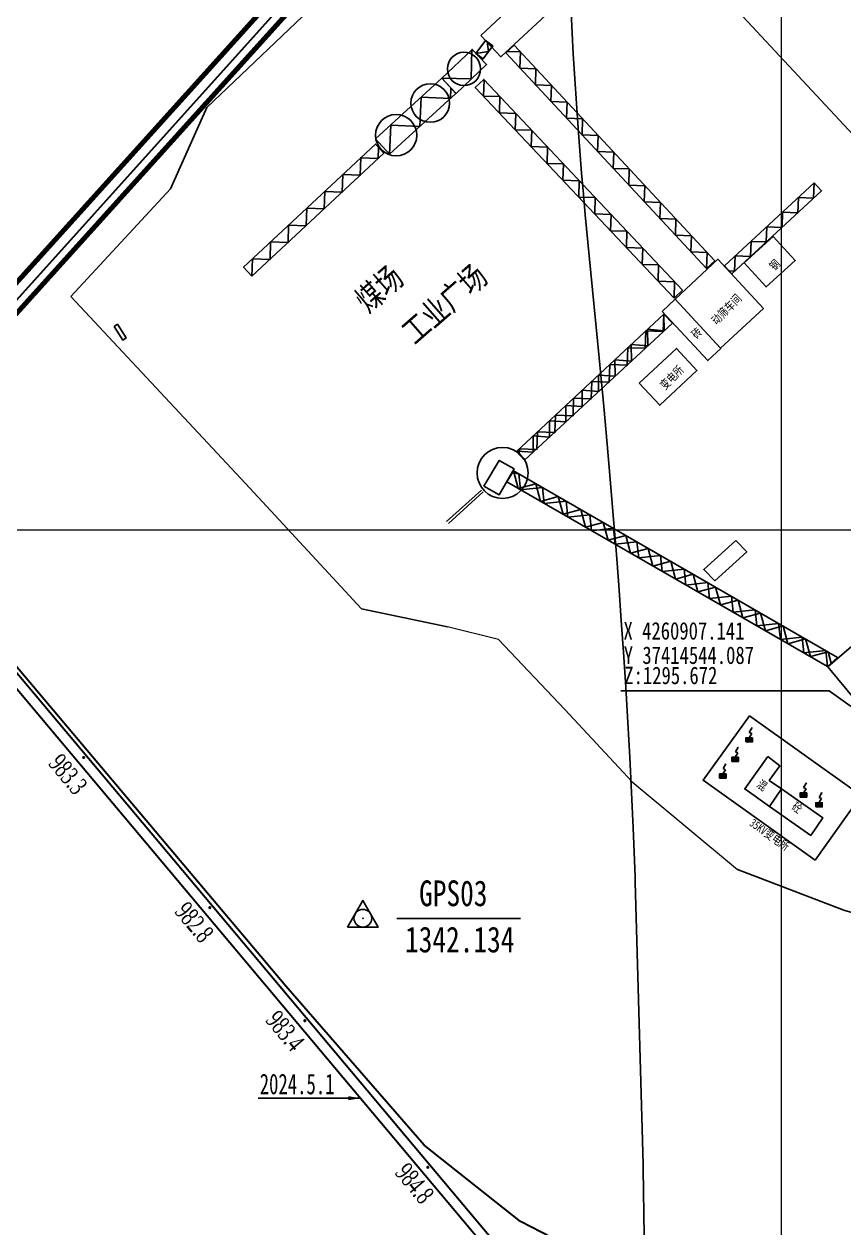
# Model space of a CAD drawing. Header units: millimetres. Extents: x 37412591 to 74834139, y 4258245 to 8527567.
# Drawn here: x 37414133 to 37414530, y 4260661 to 4261245 of the extents above; entities that cross this region are included whole.
import ezdxf
from ezdxf.enums import TextEntityAlignment as Align

# ---------------------------------------------------------------- set-up
doc = ezdxf.new("R2010")
doc.units = ezdxf.units.MM
doc.linetypes.add('小虚线', pattern=[3.5, 2, -1.5])
for name, color, linetype in [('0测量点名称', 7, 'Continuous'), ('6号煤底板等高线', 7, 'Continuous'), ('DLDW', 11, 'Continuous'), ('GXYZ', 2, 'Continuous'), ('JMD', 6, 'Continuous'), ('KZD', 1, 'Continuous'), ('ZDH', 1, 'Continuous'), ('保护煤柱', 4, 'FENCELINE1'), ('钻孔', 7, 'Continuous')]:
    doc.layers.add(name, color=color, linetype=linetype)
doc.layers.add('ASSIST', color=7, linetype='Continuous', plot=False)
doc.layers.add('保安煤柱线', color=1, linetype='线圈线（保安煤柱线） ----0-----0----0-----0----0-----0--', lineweight=30)
doc.styles.get("Standard").update_dxf_attribs({"font": 'simfang.ttf', "width": 0.6667})
doc.styles.add('标准', font='SimSun.ttf', dxfattribs={"width": 0.667})
doc.linetypes.add('447', pattern='A,8,-1,[148,AAA.SHX,S=1,R=0,X=0,Y=0],-1', length=10)
doc.linetypes.add('5251', pattern='A,9,[170,AAA.SHX,S=1.6,R=-45,X=0,Y=0],1', length=10)
doc.linetypes.add('5252', pattern='A,1,[171,AAA.SHX,S=1.6,R=45,X=0,Y=0],9', length=10)
doc.linetypes.add('FENCELINE1', pattern='A,6.35,-2.54,[133,ltypeshp.shx,S=2.54,R=0,X=-2.54,Y=0],-2.54,25.4', length=36.83)
doc.linetypes.add('线圈线（保安煤柱线） ----0-----0----0-----0----0-----0--', pattern='A,14.5,-2,[133,ltypeshp.shx,S=0.5,R=0,X=0,Y=0],-3,25.4', length=44.9)
doc.dimstyles.new('ISO-25', dxfattribs={"dimtxt": 2.5, "dimasz": 2.5, "dimexe": 1.25, "dimexo": 0.625, "dimtad": 1, "dimtxsty": 'Standard', "dimcen": 2.5, "dimadec": 0, "dimazin": 0, "dimtfac": 1, "dimtmove": 0, "dimatfit": 3, "dimfxl": 1, "dimarcsym": 0})

# ---------------------------------------------------------------- blocks, each defined once
blk = doc.blocks.new('gc168')
blk.add_lwpolyline([(-1.5, -0.86), (1.5, -0.86), (0, 1.73)], close=True)
blk.add_circle((0, 0), 0.861)
blk.add_point((0, 0))
blk = doc.blocks.new('gc129')
at = {"linetype": 'Continuous'}
blk.add_hatch(color=256, dxfattribs=at).paths.add_polyline_path([(-0.8, 0), (0.8, 0), (0.8, 1), (-0.8, 1)])
for p, q in [((0.05, 2.29), (0.73, 3.47)), ((0, 1), (0.64, 2.04)), ((0.05, 2.29), (0.64, 2.04))]:
    blk.add_line(p, q)
blk.add_lwpolyline([(0.8, 3.6, 0, 0.5, 0), (0.58, 3.19, 0.5, 0.5, 0)], format="xyseb")
blk.add_lwpolyline([(-0.8, 0), (0.8, 0), (0.8, 1), (-0.8, 1), (-0.8, 0)], close=True)

msp = doc.modelspace()

# ---------------------------------------------------------------- hatches: boundary and pattern name
at = {"linetype": '447', "ltscale": 0.5}
h = msp.add_hatch(color=0, dxfattribs=at)
h.dxf.hatch_style = 1
h.paths.add_polyline_path([(37414161.23, 4260889.66, 1), (37414162.03, 4260889.66, 1)])
h = msp.add_hatch(color=0, dxfattribs=at)
h.dxf.hatch_style = 1
h.paths.add_polyline_path([(37414222.41, 4260816.8, 1), (37414223.21, 4260816.8, 1)])
h = msp.add_hatch(color=0, dxfattribs=at)
h.dxf.hatch_style = 1
h.paths.add_polyline_path([(37414268.46, 4260761.95, 1), (37414269.26, 4260761.95, 1)])
h = msp.add_hatch(color=0, dxfattribs=at)
h.dxf.hatch_style = 1
h.paths.add_polyline_path([(37414328.15, 4260690.86, 1), (37414328.95, 4260690.86, 1)])

# ---------------------------------------------------------------- linework, layer by layer
at = {"linetype": 'ByBlock', "lineweight": 20}
msp.add_line((37414500, 4258300.88, 4910.12), (37414500, 4263462.94, 4910.12), dxfattribs=at)
at = {"color": 13, "ltscale": 0.001}
for p, q in [((37414318.38, 4261297.56, 6205.79), (37414221.4, 4261205.01, 6205.79)), ((37414615.43, 4261104.95, 6205.79), (37414436.26, 4261297.59, 6205.79)), ((37414221.4, 4261205.01, 6205.79), (37414203.7, 4261165.47, 6205.79)), ((37414203.7, 4261165.47, 6205.79), (37414155.42, 4261113.35, 6205.79)), ((37414155.42, 4261113.35, 6205.79), (37414240.08, 4261022.51, 6205.79)), ((37414254.3, 4261007.25, 6205.79), (37414296.33, 4260961.83, 6205.79)), ((37414296.33, 4260961.83, 6205.79), (37414338.1, 4260953.03, 6205.79)), ((37414362.85, 4260946.97, 6205.79), (37414395.04, 4260912.96, 6205.79)), ((37414395.04, 4260912.96, 6205.79), (37414427.57, 4260877.83, 6205.79)), ((37414478.77, 4260835.37, 6205.79), (37414530.24, 4260815.63, 6205.79)), ((37414530.24, 4260815.63, 6205.79), (37414654.42, 4260779.65, 6205.79))]:
    msp.add_line(p, q, dxfattribs=at)
at = {"color": 0, "lineweight": 30, "ltscale": 5}
for p, q in [((37413952.34, 4261141.33), (37414459.22, 4260537.62)), ((37413954.36, 4261131.15), (37415014.9, 4259868.01))]:
    msp.add_line(p, q, dxfattribs=at)
at = {"color": 13, "linetype": 'Continuous', "lineweight": 18}
for p, q in [((37414240.08, 4261022.51, 6205.79), (37414254.3, 4261007.25, 6205.79)), ((37414362.85, 4260946.97, 6205.79), (37414338.1, 4260953.03, 6205.79)), ((37414427.57, 4260877.83, 6205.79), (37414478.77, 4260835.37, 6205.79))]:
    msp.add_line(p, q, dxfattribs=at)
at = {"color": 0, "linetype": 'ByBlock', "lineweight": 20}
msp.add_line((37416981.26, 4261000, 4910.12), (37412646.51, 4261000, 4910.12), dxfattribs=at)
at = {"color": 1, "lineweight": 100, "ltscale": 10, "elevation": 1295.67}
msp.add_lwpolyline([(37413633.92, 4261260.19), (37413509.14, 4261408.06), (37414990.14, 4262673.74), (37415123.6, 4262517.44), (37414883.13, 4262194.51), (37414963.55, 4262099.32), (37414980.5, 4261829.13), (37414834.97, 4261709.37), (37414754.59, 4261757.6), (37414557.63, 4261595.53), (37414091.19, 4261078.21), (37413948.29, 4261167.05), (37413786.59, 4261178.42), (37413633.92, 4261260.19)], dxfattribs=at)
at = {"linetype": 'Continuous', "elevation": 3568.18, "flags": 128}
msp.add_lwpolyline([(37414522.39, 4260933.78), (37414527.27, 4260938.22)], dxfattribs=at)
at = {"linetype": 'Continuous', "lineweight": -3, "elevation": 4910.12, "flags": 128}
msp.add_lwpolyline([(37414422.13, 4260921.96), (37414523.19, 4260921.96), (37414523.19, 4260921.96)], dxfattribs=at)
at = {"color": 0, "lineweight": -3, "ltscale": 2, "elevation": 4910.12, "flags": 128}
msp.add_lwpolyline([(37414544.08, 4260907.14), (37414523.19, 4260921.96)], dxfattribs=at)
at = {"color": 3, "lineweight": 100, "ltscale": 10}
msp.add_polyline3d([(37413501.52, 4261401.53, 0), (37413627.52, 4261252.28, 1276.58), (37413783.75, 4261168.59, 1276.58), (37413945.12, 4261157.25, 1276.58), (37414093.01, 4261065.3, 20.79), (37414564.56, 4261588.28, -1731.01), (37414755.49, 4261745.4, 0), (37414835.87, 4261697.17, 0), (37414990.8, 4261824.65, 0), (37414973.33, 4262103.25, 0)], dxfattribs=at)
at = {"color": 0, "linetype": '447', "ltscale": 0.5}
for centre in [(37414161.63, 4260889.66), (37414222.81, 4260816.8), (37414268.86, 4260761.95), (37414328.55, 4260690.86)]:
    msp.add_circle(centre, 0.398, dxfattribs=at)
at = {"color": 30, "linetype": 'ByBlock', "lineweight": -3, "ltscale": 0.005}
for p in [(37414161.63, 4260889.66), (37414161.63, 4260889.66), (37414161.63, 4260889.66), (37414222.81, 4260816.8), (37414222.81, 4260816.8), (37414222.81, 4260816.8), (37414268.86, 4260761.95), (37414268.86, 4260761.95), (37414268.86, 4260761.95), (37414328.55, 4260690.86), (37414328.55, 4260690.86), (37414328.55, 4260690.86)]:
    msp.add_point(p, dxfattribs=at)
at = {"color": 2, "linetype": 'ByBlock', "lineweight": -3, "ltscale": 0.005}
for p in [(37414161.63, 4260889.66), (37414222.81, 4260816.8), (37414268.86, 4260761.95), (37414328.55, 4260690.86)]:
    msp.add_point(p, dxfattribs=at)
at = {"color": 0, "ltscale": 5}
for p in [(37414161.63, 4260889.66), (37414161.63, 4260889.66, -3), (37414222.81, 4260816.8), (37414222.81, 4260816.8, -3), (37414268.86, 4260761.95), (37414268.86, 4260761.95, -3), (37414328.55, 4260690.86), (37414328.55, 4260690.86, -3)]:
    msp.add_point(p, dxfattribs=at)
at = {"color": 1}
for p in [(37414161.63, 4260889.66), (37414222.81, 4260816.8), (37414268.86, 4260761.95), (37414328.55, 4260690.86)]:
    msp.add_point(p, dxfattribs=at)
at = {"layer": '6号煤底板等高线', "elevation": 3681.95}
msp.add_lwpolyline([(37414433.51, 4260657.67), (37414432.95, 4260690.01), (37414432.91, 4260692.45), (37414429.15, 4260829.26), (37414429.06, 4260831.7), (37414428.07, 4260855.47), (37414427.28, 4260872.63), (37414426.41, 4260889.79), (37414425.48, 4260906.69), (37414424.47, 4260923.85), (37414423.39, 4260940.77), (37414422.34, 4260956.19), (37414421.1, 4260973.3), (37414419.81, 4260990.2), (37414418.45, 4261007.14), (37414416.97, 4261024.74), (37414415.49, 4261041.73), (37414413.83, 4261060.02), (37414411.59, 4261083.63), (37414406.69, 4261133.06), (37414404.83, 4261152.91), (37414403.95, 4261162.95), (37414403.11, 4261173.1), (37414401.43, 4261194.99), (37414400.57, 4261206.98), (37414399.77, 4261218.97), (37414399.04, 4261230.97), (37414398.48, 4261241.05), (37414397.98, 4261251.35)], dxfattribs=at)
at = {"layer": 'ASSIST', "linetype": 'Continuous', "elevation": 3568.18, "flags": 128}
for points in [[(37414351.85, 4261231.27), (37414356.48, 4261237.55), (37414360.01, 4261234.95), (37414355.38, 4261228.67)], [(37414463.65, 4261126.82), (37414366.32, 4261231.44), (37414370.37, 4261235.21), (37414467.7, 4261130.59)], [(37414335.35, 4261219.15), (37414350.03, 4261233.18), (37414356.99, 4261225.89), (37414342.31, 4261211.86)], [(37414309.95, 4261182.35), (37414342.1, 4261211.78), (37414335.35, 4261219.15), (37414303.2, 4261189.72)], [(37414447.94, 4261112.52), (37414351.54, 4261214.76), (37414355.62, 4261218.6), (37414452.02, 4261116.37)], [(37414243.23, 4261123.15), (37414307.25, 4261182.9), (37414303.16, 4261187.27), (37414239.14, 4261127.52)], [(37414515.9, 4261168.42), (37414472.46, 4261128.21), (37414476.01, 4261124.38), (37414519.45, 4261164.59)], [(37414443, 4261104.78), (37414371.54, 4261038.09), (37414375.42, 4261033.86), (37414447.11, 4261100.42)]]:
    msp.add_lwpolyline(points, close=True, dxfattribs=at)
msp.add_lwpolyline([(37414522.39, 4260933.78), (37414366.86, 4261023.32), (37414370, 4261028.77), (37414527.28, 4260938.23), (37414527.27, 4260938.22)], dxfattribs=at)
at = {"layer": 'DLDW', "linetype": 'Continuous', "elevation": 3568.18, "flags": 128}
for points in [[(37414354.15, 4261239.87), (37414380.6, 4261264.62), (37414390.31, 4261254.02), (37414363.98, 4261229.65)], [(37414176.35, 4261098.82), (37414180.53, 4261092.16), (37414182.13, 4261093.18), (37414177.97, 4261099.83)], [(37414355.71, 4261021.31), (37414363.08, 4261017.08), (37414370.34, 4261029.66), (37414363.13, 4261033.76)]]:
    msp.add_lwpolyline(points, close=True, dxfattribs=at)
for points in [[(37414351.85, 4261231.27), (37414356.48, 4261237.55)], [(37414351.85, 4261231.27), (37414356.48, 4261237.55)], [(37414351.85, 4261231.27), (37414357.99, 4261232.2), (37414357.27, 4261236.97)], [(37414351.85, 4261231.27), (37414357.99, 4261232.2), (37414357.27, 4261236.97)], [(37414360.01, 4261234.95), (37414355.38, 4261228.67)], [(37414360.01, 4261234.95), (37414355.38, 4261228.67)], [(37414370.37, 4261235.21), (37414467.7, 4261130.59)], [(37414370.37, 4261235.21), (37414467.7, 4261130.59)], [(37414335.35, 4261219.15), (37414350.03, 4261233.18)], [(37414335.35, 4261219.15), (37414350.03, 4261233.18)], [(37414335.35, 4261219.15), (37414349.6, 4261218.83), (37414349.93, 4261233.09), (37414350.12, 4261233.08)], [(37414335.35, 4261219.15), (37414349.6, 4261218.83), (37414349.93, 4261233.09), (37414350.12, 4261233.08)], [(37414463.65, 4261126.82), (37414366.32, 4261231.44)], [(37414463.65, 4261126.82), (37414366.32, 4261231.44)], [(37414463.65, 4261126.82), (37414463.93, 4261134.65), (37414456.11, 4261134.93), (37414456.39, 4261142.75), (37414448.56, 4261143.04), (37414448.85, 4261150.86), (37414441.02, 4261151.14), (37414441.31, 4261158.97), (37414433.48, 4261159.25), (37414433.76, 4261167.07), (37414425.94, 4261167.35), (37414426.22, 4261175.18), (37414418.4, 4261175.46), (37414418.68, 4261183.28), (37414410.86, 4261183.57), (37414411.14, 4261191.39), (37414403.32, 4261191.67), (37414403.6, 4261199.5), (37414395.77, 4261199.78), (37414396.06, 4261207.6), (37414388.23, 4261207.89), (37414388.52, 4261215.71), (37414380.69, 4261215.99), (37414380.97, 4261223.82), (37414373.15, 4261224.1), (37414373.43, 4261231.92), (37414367.08, 4261232.15)], [(37414463.65, 4261126.82), (37414463.93, 4261134.65), (37414456.11, 4261134.93), (37414456.39, 4261142.75), (37414448.56, 4261143.04), (37414448.85, 4261150.86), (37414441.02, 4261151.14), (37414441.31, 4261158.97), (37414433.48, 4261159.25), (37414433.76, 4261167.07), (37414425.94, 4261167.35), (37414426.22, 4261175.18), (37414418.4, 4261175.46), (37414418.68, 4261183.28), (37414410.86, 4261183.57), (37414411.14, 4261191.39), (37414403.32, 4261191.67), (37414403.6, 4261199.5), (37414395.77, 4261199.78), (37414396.06, 4261207.6), (37414388.23, 4261207.89), (37414388.52, 4261215.71), (37414380.69, 4261215.99), (37414380.97, 4261223.82), (37414373.15, 4261224.1), (37414373.43, 4261231.92), (37414367.08, 4261232.15)], [(37414356.99, 4261225.89), (37414342.31, 4261211.86)], [(37414356.99, 4261225.89), (37414342.31, 4261211.86)], [(37414335.35, 4261219.15), (37414303.2, 4261189.72)], [(37414335.35, 4261219.15), (37414303.2, 4261189.72)], [(37414447.94, 4261112.52), (37414448.17, 4261120.45), (37414440.24, 4261120.69), (37414440.47, 4261128.62), (37414432.54, 4261128.85), (37414432.77, 4261136.78), (37414424.84, 4261137.02), (37414425.07, 4261144.95), (37414417.14, 4261145.18), (37414417.38, 4261153.11), (37414409.45, 4261153.34), (37414409.68, 4261161.28), (37414401.75, 4261161.51), (37414401.98, 4261169.44), (37414394.05, 4261169.67), (37414394.28, 4261177.6), (37414386.35, 4261177.84), (37414386.58, 4261185.77), (37414378.65, 4261186), (37414378.89, 4261193.93), (37414370.95, 4261194.17), (37414371.19, 4261202.1), (37414363.26, 4261202.33), (37414363.49, 4261210.26), (37414355.56, 4261210.49), (37414355.79, 4261218.43), (37414355.44, 4261218.44)], [(37414447.94, 4261112.52), (37414448.17, 4261120.45), (37414440.24, 4261120.69), (37414440.47, 4261128.62), (37414432.54, 4261128.85), (37414432.77, 4261136.78), (37414424.84, 4261137.02), (37414425.07, 4261144.95), (37414417.14, 4261145.18), (37414417.38, 4261153.11), (37414409.45, 4261153.34), (37414409.68, 4261161.28), (37414401.75, 4261161.51), (37414401.98, 4261169.44), (37414394.05, 4261169.67), (37414394.28, 4261177.6), (37414386.35, 4261177.84), (37414386.58, 4261185.77), (37414378.65, 4261186), (37414378.89, 4261193.93), (37414370.95, 4261194.17), (37414371.19, 4261202.1), (37414363.26, 4261202.33), (37414363.49, 4261210.26), (37414355.56, 4261210.49), (37414355.79, 4261218.43), (37414355.44, 4261218.44)], [(37414355.62, 4261218.6), (37414452.02, 4261116.37)], [(37414355.62, 4261218.6), (37414452.02, 4261116.37)], [(37414309.95, 4261182.35), (37414310.58, 4261196.48), (37414324.7, 4261195.85), (37414325.33, 4261209.98), (37414339.45, 4261209.36), (37414339.68, 4261214.42)], [(37414309.95, 4261182.35), (37414310.58, 4261196.48), (37414324.7, 4261195.85), (37414325.33, 4261209.98), (37414339.45, 4261209.36), (37414339.68, 4261214.42)], [(37414309.95, 4261182.35), (37414342.1, 4261211.78)], [(37414309.95, 4261182.35), (37414342.1, 4261211.78)], [(37414447.94, 4261112.52), (37414351.54, 4261214.76)], [(37414447.94, 4261112.52), (37414351.54, 4261214.76)], [(37414303.16, 4261187.27), (37414239.14, 4261127.52)], [(37414303.16, 4261187.27), (37414239.14, 4261127.52)], [(37414243.23, 4261123.15), (37414243.52, 4261131.61), (37414251.98, 4261131.31), (37414252.27, 4261139.77), (37414260.73, 4261139.48), (37414261.02, 4261147.94), (37414269.48, 4261147.65), (37414269.77, 4261156.1), (37414278.23, 4261155.81), (37414278.52, 4261164.27), (37414286.98, 4261163.98), (37414287.27, 4261172.44), (37414295.73, 4261172.15), (37414296.02, 4261180.6), (37414304.48, 4261180.31), (37414304.66, 4261185.67)], [(37414243.23, 4261123.15), (37414243.52, 4261131.61), (37414251.98, 4261131.31), (37414252.27, 4261139.77), (37414260.73, 4261139.48), (37414261.02, 4261147.94), (37414269.48, 4261147.65), (37414269.77, 4261156.1), (37414278.23, 4261155.81), (37414278.52, 4261164.27), (37414286.98, 4261163.98), (37414287.27, 4261172.44), (37414295.73, 4261172.15), (37414296.02, 4261180.6), (37414304.48, 4261180.31), (37414304.66, 4261185.67)], [(37414243.23, 4261123.15), (37414307.25, 4261182.9)], [(37414243.23, 4261123.15), (37414307.25, 4261182.9)], [(37414515.9, 4261168.42), (37414472.46, 4261128.21)], [(37414515.9, 4261168.42), (37414472.46, 4261128.21)], [(37414515.9, 4261168.42), (37414515.62, 4261161.05), (37414508.24, 4261161.33), (37414507.96, 4261153.95), (37414500.58, 4261154.24), (37414500.29, 4261146.86), (37414492.92, 4261147.15), (37414492.63, 4261139.77), (37414485.26, 4261140.06), (37414484.97, 4261132.68), (37414477.6, 4261132.96), (37414477.31, 4261125.59), (37414474.8, 4261125.68)], [(37414515.9, 4261168.42), (37414515.62, 4261161.05), (37414508.24, 4261161.33), (37414507.96, 4261153.95), (37414500.58, 4261154.24), (37414500.29, 4261146.86), (37414492.92, 4261147.15), (37414492.63, 4261139.77), (37414485.26, 4261140.06), (37414484.97, 4261132.68), (37414477.6, 4261132.96), (37414477.31, 4261125.59), (37414474.8, 4261125.68)], [(37414476.01, 4261124.38), (37414519.45, 4261164.59)], [(37414476.01, 4261124.38), (37414519.45, 4261164.59)], [(37414443, 4261104.78), (37414371.54, 4261038.09)], [(37414443, 4261104.78), (37414371.54, 4261038.09)], [(37414443, 4261104.78), (37414443.12, 4261096.72), (37414435.08, 4261097.39), (37414435.18, 4261089.35), (37414427.17, 4261090), (37414427.24, 4261081.98), (37414419.25, 4261082.61), (37414419.31, 4261074.61), (37414411.33, 4261075.22), (37414411.37, 4261067.24), (37414403.41, 4261067.83), (37414403.43, 4261059.87), (37414395.49, 4261060.44), (37414395.5, 4261052.5), (37414387.57, 4261053.05), (37414387.56, 4261045.13), (37414379.66, 4261045.66), (37414379.62, 4261037.8), (37414371.74, 4261038.27), (37414371.72, 4261037.89)], [(37414443, 4261104.78), (37414442.73, 4261096.33), (37414434.25, 4261096.61), (37414433.97, 4261088.16), (37414425.49, 4261088.44), (37414425.22, 4261079.99), (37414416.73, 4261080.27), (37414416.46, 4261071.82), (37414407.98, 4261072.1), (37414407.71, 4261063.65), (37414399.22, 4261063.93), (37414398.95, 4261055.48), (37414390.47, 4261055.75), (37414390.19, 4261047.31), (37414381.71, 4261047.58), (37414381.44, 4261039.14), (37414372.96, 4261039.41), (37414372.85, 4261036.66)], [(37414375.42, 4261033.86), (37414447.11, 4261100.42)], [(37414375.42, 4261033.86), (37414447.11, 4261100.42)], [(37414522.39, 4260933.78), (37414521.55, 4260941.52), (37414510.94, 4260940.38), (37414510.1, 4260948.11), (37414499.49, 4260946.97), (37414498.65, 4260954.71), (37414488.04, 4260953.56), (37414487.2, 4260961.3), (37414476.59, 4260960.15), (37414475.75, 4260967.89), (37414465.14, 4260966.74), (37414464.3, 4260974.48), (37414453.69, 4260973.33), (37414452.85, 4260981.07), (37414442.24, 4260979.93), (37414441.4, 4260987.66), (37414430.79, 4260986.52), (37414429.95, 4260994.26), (37414419.34, 4260993.11), (37414418.5, 4261000.85), (37414407.89, 4260999.7), (37414407.05, 4261007.44), (37414396.44, 4261006.29), (37414395.6, 4261014.03), (37414384.99, 4261012.88), (37414384.15, 4261020.62), (37414373.54, 4261019.48), (37414372.7, 4261027.21), (37414369.45, 4261027.82)], [(37414370, 4261028.77), (37414527.28, 4260938.23)], [(37414370, 4261028.77), (37414372.31, 4261020.18), (37414380.9, 4261022.5), (37414383.21, 4261013.91), (37414391.8, 4261016.22), (37414394.11, 4261007.63), (37414402.7, 4261009.94), (37414405.01, 4261001.36), (37414413.6, 4261003.67), (37414415.92, 4260995.08), (37414424.5, 4260997.39), (37414426.82, 4260988.8), (37414435.41, 4260991.12), (37414437.72, 4260982.53), (37414446.31, 4260984.84), (37414448.62, 4260976.25), (37414457.21, 4260978.56), (37414459.52, 4260969.98), (37414468.11, 4260972.29), (37414470.42, 4260963.7), (37414479.01, 4260966.01), (37414481.32, 4260957.42), (37414489.91, 4260959.74), (37414492.22, 4260951.15), (37414500.81, 4260953.46), (37414503.13, 4260944.87), (37414511.71, 4260947.19), (37414514.03, 4260938.6), (37414522.61, 4260940.91), (37414524.11, 4260935.35)], [(37414370, 4261028.77), (37414527.28, 4260938.23)], [(37414522.39, 4260933.78), (37414366.86, 4261023.32)], [(37414522.39, 4260933.78), (37414366.86, 4261023.32)], [(37414522.39, 4260933.78), (37414527.27, 4260938.22)]]:
    msp.add_lwpolyline(points, dxfattribs=at)
at = {"layer": 'DLDW', "linetype": '5251', "elevation": 3568.18, "flags": 128}
msp.add_lwpolyline([(37414354.48, 4261019.42), (37414337.62, 4261004.09)], dxfattribs=at)
at = {"layer": 'DLDW', "linetype": '5252', "elevation": 3568.18, "flags": 128}
msp.add_lwpolyline([(37414355.34, 4261018.47), (37414338.48, 4261003.15)], dxfattribs=at)
at = {"layer": 'DLDW', "linetype": 'Continuous'}
for centre, radius in [((37414346.05, 4261223.7, 3568.18), 8.06), ((37414329.68, 4261207.16, 3568.18), 9.36), ((37414313.14, 4261191.55, 3568.18), 10.01), ((37414364.77, 4261027.72, 3568.18), 12.38)]:
    msp.add_circle(centre, radius, dxfattribs=at)
at = {"layer": 'GXYZ', "linetype": 'Continuous', "elevation": 3568.18, "flags": 128}
msp.add_lwpolyline([(37414484.45, 4260909.8), (37414461.98, 4260878.63), (37414516.37, 4260839.92), (37414538.68, 4260871.21)], close=True, dxfattribs=at)
at = {"layer": 'JMD', "linetype": 'Continuous', "elevation": 3568.18, "flags": 128}
for points in [[(37414481.91, 4261129.59), (37414492.62, 4261117.97), (37414506.69, 4261130.81), (37414495.99, 4261142.44)], [(37414448.42, 4261112.01), (37414469.24, 4261131.35), (37414491.3, 4261107.54), (37414470.48, 4261088.21)], [(37414442.14, 4261106.09), (37414464.27, 4261082.18), (37414470.55, 4261088.11), (37414448.42, 4261112.01)], [(37414431.02, 4261071.27), (37414440.97, 4261060.54), (37414459.05, 4261077.41), (37414449.1, 4261088.14)], [(37414477.86, 4260994.9), (37414483.19, 4260989.43), (37414467.64, 4260975.38), (37414462.32, 4260980.84)], [(37414534.05, 4260943.45), (37414548.02, 4260926.55), (37414536.5, 4260916.67), (37414522.53, 4260933.57)], [(37414493.44, 4260890.11), (37414482.19, 4260874.45), (37414494.2, 4260865.88), (37414500.1, 4260874.39), (37414494.13, 4260878.53), (37414499.17, 4260885.69)], [(37414500.1, 4260874.39), (37414494.2, 4260865.88), (37414514.2, 4260851.89), (37414520.09, 4260860.4)]]:
    msp.add_lwpolyline(points, close=True, dxfattribs=at)
at = {"layer": 'KZD', "color": 1, "linetype": 'Continuous', "lineweight": -3}
msp.add_line((37414313.41, 4260811.59, 2455.06), (37414373.41, 4260811.59, 2455.06), dxfattribs=at)
msp.add_line((37414313.41, 4260811.59, 2455.06), (37414373.41, 4260811.59, 2455.06), dxfattribs=at)
at = {"layer": 'ZDH', "color": 0, "lineweight": -3}
for p in [(37414161.5, 4260889.96, 8.99), (37414222.68, 4260817.1, 8.99), (37414268.73, 4260762.25, 8.99), (37414328.42, 4260691.16, 8.99)]:
    msp.add_point(p, dxfattribs=at)
at = {"layer": '保安煤柱线', "color": 1, "linetype": 'FENCELINE1', "lineweight": 30, "ltscale": 2}
for points, elevation in [([(37413502.02, 4261408.57), (37413630.72, 4261256.24), (37413785.17, 4261173.5), (37413935.59, 4261162.93), (37413947.94, 4261162.06), (37414092.62, 4261071.24), (37414560.8, 4261591.67), (37414755.04, 4261751.5), (37414835.42, 4261703.27), (37414985.64, 4261826.89), (37414968.44, 4262101.28), (37414889.51, 4262194.71), (37415128.42, 4262515.55), (37414990.7, 4262680.78)], 1289.33), ([(37415177.09, 4259972.42), (37414629.98, 4260624.24), (37414582.57, 4260611.45), (37414500, 4260607.63), (37414448.71, 4260625.73), (37414373.52, 4260664.61), (37414326.8, 4260701.57), (37414259.61, 4260778.76), (37413935.59, 4261162.93)], 4910.12)]:
    msp.add_lwpolyline(points, dxfattribs=dict(at, elevation=elevation))

# ---------------------------------------------------------------- block references
at = {"layer": 'GXYZ', "linetype": 'Continuous', "xscale": 2, "yscale": 2}
for p in [(37414484.31, 4260897.2, 3568.18), (37414477.58, 4260887.77, 3568.18), (37414471.59, 4260879.67, 3568.18), (37414510.67, 4260870.46, 3568.18), (37414518.22, 4260865.68, 3568.18)]:
    msp.add_blockref('gc129', p, dxfattribs=at)
at = {"layer": 'KZD', "color": 0, "linetype": 'Continuous', "lineweight": -3, "xscale": 5, "yscale": 5}
msp.add_blockref('gc168', (37414297, 4260811.68, 3797.19), dxfattribs=at)

# ---------------------------------------------------------------- texts
at = {"layer": '0测量点名称', "color": 0, "lineweight": 30, "ltscale": 5, "char_height": 9, "width": 23.085, "attachment_point": 7, "rotation": 309.76049}
for s, insert in [('{\\fTimes New Roman|b0|i0|c0|p18;\\P983.3}', (37414143.95, 4260886.4, 0.01)), ('{\\fTimes New Roman|b0|i0|c0|p18;\\P982.8}', (37414205.16, 4260814.61, 0.01)), ('{\\fTimes New Roman|b0|i0|c0|p18;983.4}', (37414249.26, 4260761.9, 0.01)), ('{\\fTimes New Roman|b0|i0|c0|p18;\\P984.8}', (37414312.01, 4260687.93, 0))]:
    msp.add_mtext(s, dxfattribs=dict(at, insert=insert))
at = {"layer": 'KZD', "color": 1, "linetype": 'Continuous', "lineweight": -3, "width": 0.78}
for s, p in [('GPS03', (37414340.86, 4260823.79, 2455.06)), ('1342.134', (37414344, 4260801.27, 2455.06))]:
    msp.add_text(s, height=12.5, dxfattribs=at).set_placement(p, align=Align.MIDDLE)
at = {"layer": '保护煤柱', "color": 0, "linetype": '小虚线', "ltscale": 0.01, "style": '标准', "width": 0.78}
for s, height, rotation, p in [('钢', 4.08, 45.20039, (37414498.33, 4261130.2, 3568.18)), ('动筛车间', 4.082, 45.20039, (37414479.62, 4261113.38, 3568.18)), ('砖', 4.08, 45.20039, (37414460.51, 4261097.1, 3568.18)), ('变电所', 4.082, 45.20039, (37414451.54, 4261078.74, 3568.18)), ('混', 4.08, 324.56599, (37414492.43, 4260874.9, 3568.18)), ('砼', 4.08, 324.56599, (37414509.41, 4260863.98, 3568.18)), ('35KV变电所', 4.082, 324.56599, (37414503.29, 4260845.83, 3568.18))]:
    msp.add_text(s, height=height, rotation=rotation, dxfattribs=at).set_placement(p, align=Align.MIDDLE_RIGHT)
msp.add_text('煤场', height=11.34, rotation=41.18664, dxfattribs=at).set_placement((37414304.74, 4261117.27, 3568.18), align=Align.MIDDLE)
msp.add_text('工业广场', height=11.34, rotation=41.18664, dxfattribs=at).set_placement((37414322.09, 4261089.64, 4910.12))
for s, p in [('X 4260907.141', (37414423.42, 4260946.87, 4910.12)), ('Z:1295.672', (37414423.8, 4260925.25, 4910.12))]:
    msp.add_text(s, height=8.505, dxfattribs=at).set_placement(p)
msp.add_text('Y 37414544.087', height=8.505, dxfattribs=at).set_placement((37414423.54, 4260943.55, 4910.12), align=Align.TOP_LEFT)
at = {"layer": '钻孔', "color": 0, "insert": (37414246.98, 4260736.28, 6566.89), "char_height": 10, "width": 80.8922, "attachment_point": 1}
msp.add_mtext('2024.5.1', dxfattribs=at)

# ---------------------------------------------------------------- leaders
at = {"layer": '6号煤底板等高线'}
msp.add_leader([(37414295.88, 4260724.38), (37414246.23, 4260724.38)], dimstyle='ISO-25', override={"dimasz": 6, "dimgap": 0.625, "dimtad": 0, "dimzin": 0}, dxfattribs=at)

doc.saveas('drawing.dxf')
